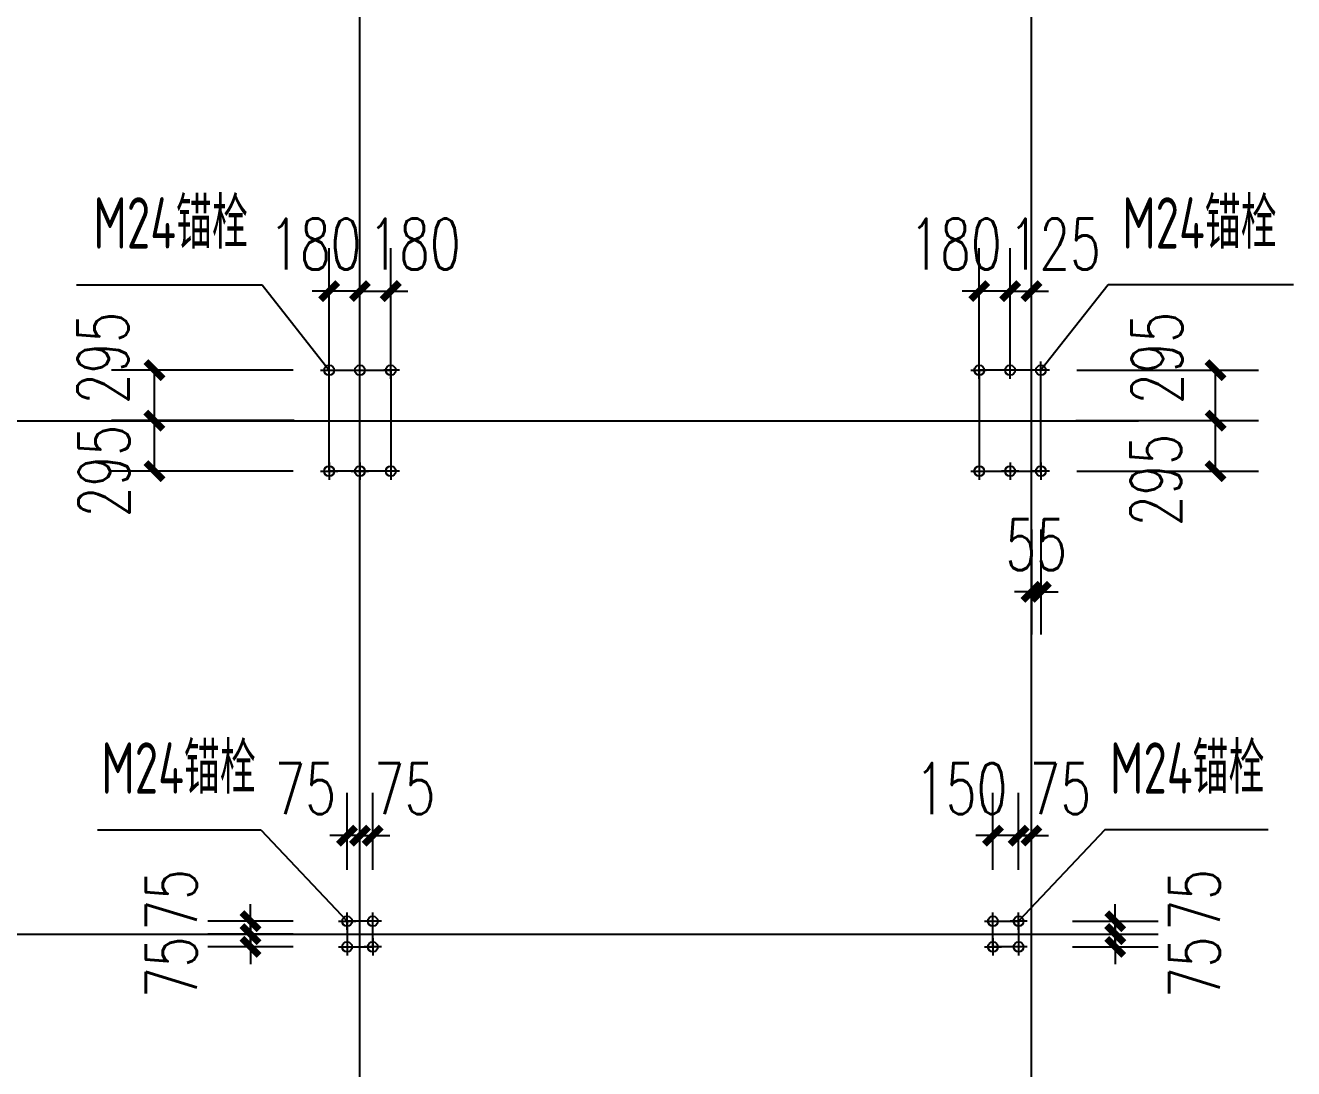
# Model space of a CAD drawing. Extents: x 180850 to 1400258, y 48356 to 327067.
# Drawn here: x 489020 to 503845, y 179339 to 191532 of the extents above; entities that cross this region are included whole.
import ezdxf
from ezdxf.enums import TextEntityAlignment as Align

# ---------------------------------------------------------------- set-up
doc = ezdxf.new("R2010")
doc.units = 0
doc.header["$LTSCALE"] = 1000
for name, color, linetype in [('AXIS', 3, 'Continuous'), ('DOTE', 1, 'Continuous'), ('TEXT', 7, 'Continuous')]:
    doc.layers.add(name, color=color, linetype=linetype)
doc.styles.add('_TCH_DIM_T3', font='SIMPLEX', dxfattribs={"width": 0.705882, "bigfont": 'GBCBIG'})
doc.styles.add('TSSD_Label', font='tssdeng.shx', dxfattribs={"width": 0.7, "bigfont": 'hztxt.shx'})
doc.dimstyles.new('TCH-200-2', dxfattribs={"dimtxt": 595, "dimasz": 200, "dimexe": 500, "dimexo": 600, "dimgap": 252.5, "dimtad": 1, "dimdec": 0, "dimlfac": 0.5, "dimzin": 0, "dimdsep": 46, "dimtxsty": '_TCH_DIM_T3', "dimblk": 'ARCHTICK', "dimcen": 0.09, "dimclrd": 124, "dimclre": 124, "dimclrt": 7, "dimazin": 2, "dimtfac": 1, "dimtdec": 0, "dimtix": 1, "dimtmove": 2, "dimatfit": 3, "dimfxl": 1, "dimtolj": 1, "dimtzin": 0, "dimarcsym": 0})

# ---------------------------------------------------------------- blocks, each defined once
blk = doc.blocks.new('_ArchTick')
at = {"color": 0, "linetype": 'ByBlock', "const_width": 0.4}
blk.add_lwpolyline([(-0.5, -0.5), (0.5, 0.5)], dxfattribs=at)
blk = doc.blocks.new('*D653')
at = {"color": 124, "linetype": 'ByBlock', "lineweight": -2, "transparency": 16777216}
for p, q in [((491652, 181062), (491652, 181262)), ((492151, 181062), (491152, 181062)), ((491652, 181062), (491652, 180912)), ((492151, 180912), (491152, 180912)), ((491652, 180912), (491652, 180712))]:
    blk.add_line(p, q, dxfattribs=at)
at = {"layer": 'Defpoints', "color": 0, "linetype": 'ByBlock', "transparency": 16777216}
for p in [(492751, 181062), (491652, 180912), (492751, 180912)]:
    blk.add_point(p, dxfattribs=at)
at = {"color": 124, "linetype": 'ByBlock', "lineweight": -2, "transparency": 16777216, "xscale": 200, "yscale": 200, "zscale": 200}
for p, rotation in [((491652, 181062), 270), ((491652, 180912), 90)]:
    blk.add_blockref('_ArchTick', p, dxfattribs=dict(at, rotation=rotation))
at = {"color": 7, "linetype": 'ByBlock', "transparency": 16777216, "insert": (490726, 181311), "char_height": 595, "attachment_point": 5, "rotation": 90, "style": '_TCH_DIM_T3'}
blk.add_mtext('\\A1;75', dxfattribs=at)
blk = doc.blocks.new('*D654')
at = {"color": 124, "linetype": 'ByBlock', "lineweight": -2, "transparency": 16777216}
for p, q in [((491652, 180912), (491652, 181112)), ((492151, 180912), (491152, 180912)), ((491652, 180762), (491652, 180912)), ((492151, 180762), (491152, 180762)), ((491652, 180762), (491652, 180562))]:
    blk.add_line(p, q, dxfattribs=at)
at = {"layer": 'Defpoints', "color": 0, "linetype": 'ByBlock', "transparency": 16777216}
for p in [(491652, 180912), (492751, 180912), (492751, 180762)]:
    blk.add_point(p, dxfattribs=at)
at = {"color": 124, "linetype": 'ByBlock', "lineweight": -2, "transparency": 16777216, "xscale": 200, "yscale": 200, "zscale": 200}
for p, rotation in [((491652, 180912), 270), ((491652, 180762), 90)]:
    blk.add_blockref('_ArchTick', p, dxfattribs=dict(at, rotation=rotation))
at = {"color": 7, "linetype": 'ByBlock', "transparency": 16777216, "insert": (490726, 180523), "char_height": 595, "attachment_point": 5, "rotation": 90, "style": '_TCH_DIM_T3'}
blk.add_mtext('\\A1;75', dxfattribs=at)
blk = doc.blocks.new('*D655')
at = {"color": 124, "linetype": 'ByBlock', "lineweight": -2, "transparency": 16777216}
for p, q in [((492781, 181662), (492781, 182562)), ((492931, 181662), (492931, 182562)), ((492781, 182062), (492581, 182062)), ((492931, 182062), (492781, 182062)), ((492931, 182062), (493131, 182062))]:
    blk.add_line(p, q, dxfattribs=at)
at = {"layer": 'Defpoints', "color": 0, "linetype": 'ByBlock', "transparency": 16777216}
for p in [(492781, 182062), (492781, 181062), (492931, 181062)]:
    blk.add_point(p, dxfattribs=at)
at = {"color": 124, "linetype": 'ByBlock', "lineweight": -2, "transparency": 16777216, "xscale": 200, "yscale": 200, "zscale": 200}
blk.add_blockref('_ArchTick', (492781, 182062), dxfattribs=at)
at = {"color": 124, "linetype": 'ByBlock', "lineweight": -2, "transparency": 16777216, "xscale": 200, "yscale": 200, "zscale": 200, "rotation": 180}
blk.add_blockref('_ArchTick', (492931, 182062), dxfattribs=at)
at = {"color": 7, "linetype": 'ByBlock', "transparency": 16777216, "insert": (492293, 182612), "char_height": 595, "attachment_point": 5, "style": '_TCH_DIM_T3'}
blk.add_mtext('\\A1;75', dxfattribs=at)
blk = doc.blocks.new('*D656')
at = {"color": 124, "linetype": 'ByBlock', "lineweight": -2, "transparency": 16777216}
for p, q in [((492931, 181662), (492931, 182562)), ((493081, 181662), (493081, 182562)), ((492931, 182062), (492731, 182062)), ((492931, 182062), (493081, 182062)), ((493081, 182062), (493281, 182062))]:
    blk.add_line(p, q, dxfattribs=at)
at = {"layer": 'Defpoints', "color": 0, "linetype": 'ByBlock', "transparency": 16777216}
for p in [(493081, 182062), (492931, 181062), (493081, 181062)]:
    blk.add_point(p, dxfattribs=at)
at = {"color": 124, "linetype": 'ByBlock', "lineweight": -2, "transparency": 16777216, "xscale": 200, "yscale": 200, "zscale": 200}
blk.add_blockref('_ArchTick', (492931, 182062), dxfattribs=at)
at = {"color": 124, "linetype": 'ByBlock', "lineweight": -2, "transparency": 16777216, "xscale": 200, "yscale": 200, "zscale": 200, "rotation": 180}
blk.add_blockref('_ArchTick', (493081, 182062), dxfattribs=at)
at = {"color": 7, "linetype": 'ByBlock', "transparency": 16777216, "insert": (493453, 182612), "char_height": 595, "attachment_point": 5, "style": '_TCH_DIM_T3'}
blk.add_mtext('\\A1;75', dxfattribs=at)
blk = doc.blocks.new('*D657')
at = {"color": 124, "linetype": 'ByBlock', "lineweight": -2, "transparency": 16777216}
for p, q in [((501760, 181062), (501760, 181262)), ((501261, 181062), (502260, 181062)), ((501760, 181062), (501760, 180912)), ((501261, 180912), (502260, 180912)), ((501760, 180912), (501760, 180712))]:
    blk.add_line(p, q, dxfattribs=at)
at = {"layer": 'Defpoints', "color": 0, "linetype": 'ByBlock', "transparency": 16777216}
for p in [(500661, 181062), (500661, 180912), (501760, 180912)]:
    blk.add_point(p, dxfattribs=at)
at = {"color": 124, "linetype": 'ByBlock', "lineweight": -2, "transparency": 16777216, "xscale": 200, "yscale": 200, "zscale": 200}
for p, rotation in [((501760, 181062), 270), ((501760, 180912), 90)]:
    blk.add_blockref('_ArchTick', p, dxfattribs=dict(at, rotation=rotation))
at = {"color": 7, "linetype": 'ByBlock', "transparency": 16777216, "insert": (502687, 181311), "char_height": 595, "attachment_point": 5, "rotation": 90, "style": '_TCH_DIM_T3'}
blk.add_mtext('\\A1;75', dxfattribs=at)
blk = doc.blocks.new('*D658')
at = {"color": 124, "linetype": 'ByBlock', "lineweight": -2, "transparency": 16777216}
for p, q in [((501760, 180912), (501760, 181112)), ((501261, 180912), (502260, 180912)), ((501760, 180762), (501760, 180912)), ((501261, 180762), (502260, 180762)), ((501760, 180762), (501760, 180562))]:
    blk.add_line(p, q, dxfattribs=at)
at = {"layer": 'Defpoints', "color": 0, "linetype": 'ByBlock', "transparency": 16777216}
for p in [(500661, 180912), (501760, 180912), (500661, 180762)]:
    blk.add_point(p, dxfattribs=at)
at = {"color": 124, "linetype": 'ByBlock', "lineweight": -2, "transparency": 16777216, "xscale": 200, "yscale": 200, "zscale": 200}
for p, rotation in [((501760, 180912), 270), ((501760, 180762), 90)]:
    blk.add_blockref('_ArchTick', p, dxfattribs=dict(at, rotation=rotation))
at = {"color": 7, "linetype": 'ByBlock', "transparency": 16777216, "insert": (502687, 180523), "char_height": 595, "attachment_point": 5, "rotation": 90, "style": '_TCH_DIM_T3'}
blk.add_mtext('\\A1;75', dxfattribs=at)
blk = doc.blocks.new('*D659')
at = {"color": 124, "linetype": 'ByBlock', "lineweight": -2, "transparency": 16777216}
for p, q in [((500631, 181662), (500631, 182562)), ((500781, 181662), (500781, 182562)), ((500631, 182062), (500431, 182062)), ((500781, 182062), (500631, 182062)), ((500781, 182062), (500981, 182062))]:
    blk.add_line(p, q, dxfattribs=at)
at = {"layer": 'Defpoints', "color": 0, "linetype": 'ByBlock', "transparency": 16777216}
for p in [(500631, 182062), (500631, 181062), (500781, 181062)]:
    blk.add_point(p, dxfattribs=at)
at = {"color": 124, "linetype": 'ByBlock', "lineweight": -2, "transparency": 16777216, "xscale": 200, "yscale": 200, "zscale": 200}
blk.add_blockref('_ArchTick', (500631, 182062), dxfattribs=at)
at = {"color": 124, "linetype": 'ByBlock', "lineweight": -2, "transparency": 16777216, "xscale": 200, "yscale": 200, "zscale": 200, "rotation": 180}
blk.add_blockref('_ArchTick', (500781, 182062), dxfattribs=at)
at = {"color": 7, "linetype": 'ByBlock', "transparency": 16777216, "insert": (501119, 182612), "char_height": 595, "attachment_point": 5, "style": '_TCH_DIM_T3'}
blk.add_mtext('\\A1;75', dxfattribs=at)
blk = doc.blocks.new('*D660')
at = {"color": 124, "linetype": 'ByBlock', "lineweight": -2, "transparency": 16777216}
for p, q in [((500331, 181662), (500331, 182562)), ((500631, 181662), (500631, 182562)), ((500331, 182062), (500131, 182062)), ((500631, 182062), (500331, 182062)), ((500631, 182062), (500831, 182062))]:
    blk.add_line(p, q, dxfattribs=at)
at = {"layer": 'Defpoints', "color": 0, "linetype": 'ByBlock', "transparency": 16777216}
for p in [(500331, 182062), (500331, 181062), (500631, 181062)]:
    blk.add_point(p, dxfattribs=at)
at = {"color": 124, "linetype": 'ByBlock', "lineweight": -2, "transparency": 16777216, "xscale": 200, "yscale": 200, "zscale": 200}
blk.add_blockref('_ArchTick', (500331, 182062), dxfattribs=at)
at = {"color": 124, "linetype": 'ByBlock', "lineweight": -2, "transparency": 16777216, "xscale": 200, "yscale": 200, "zscale": 200, "rotation": 180}
blk.add_blockref('_ArchTick', (500631, 182062), dxfattribs=at)
at = {"color": 7, "linetype": 'ByBlock', "transparency": 16777216, "insert": (499959, 182612), "char_height": 595, "attachment_point": 5, "style": '_TCH_DIM_T3'}
blk.add_mtext('\\A1;150', dxfattribs=at)
blk = doc.blocks.new('*D687')
at = {"color": 124, "linetype": 'ByBlock', "lineweight": -2, "transparency": 16777216}
for p, q in [((492151, 187502), (490029, 187502)), ((490529, 186912), (490529, 187502)), ((492161, 186912), (490029, 186912))]:
    blk.add_line(p, q, dxfattribs=at)
at = {"layer": 'Defpoints', "color": 0, "linetype": 'ByBlock', "transparency": 16777216}
for p in [(490529, 187502), (492751, 187502), (492761, 186912)]:
    blk.add_point(p, dxfattribs=at)
at = {"color": 124, "linetype": 'ByBlock', "lineweight": -2, "transparency": 16777216, "xscale": 200, "yscale": 200, "zscale": 200}
for p, rotation in [((490529, 187502), 90), ((490529, 186912), 270)]:
    blk.add_blockref('_ArchTick', p, dxfattribs=dict(at, rotation=rotation))
at = {"color": 7, "linetype": 'ByBlock', "transparency": 16777216, "insert": (489927, 187644), "char_height": 595, "attachment_point": 5, "rotation": 90, "style": '_TCH_DIM_T3'}
blk.add_mtext('\\A1;295', dxfattribs=at)
blk = doc.blocks.new('*D688')
at = {"color": 124, "linetype": 'ByBlock', "lineweight": -2, "transparency": 16777216}
for p, q in [((492151, 186912), (490029, 186912)), ((490529, 186322), (490529, 186912)), ((492151, 186322), (490029, 186322))]:
    blk.add_line(p, q, dxfattribs=at)
at = {"layer": 'Defpoints', "color": 0, "linetype": 'ByBlock', "transparency": 16777216}
for p in [(490529, 186912), (492751, 186912), (492751, 186322)]:
    blk.add_point(p, dxfattribs=at)
at = {"color": 124, "linetype": 'ByBlock', "lineweight": -2, "transparency": 16777216, "xscale": 200, "yscale": 200, "zscale": 200}
for p, rotation in [((490529, 186912), 90), ((490529, 186322), 270)]:
    blk.add_blockref('_ArchTick', p, dxfattribs=dict(at, rotation=rotation))
at = {"color": 7, "linetype": 'ByBlock', "transparency": 16777216, "insert": (489940, 186322), "char_height": 595, "attachment_point": 5, "rotation": 90, "style": '_TCH_DIM_T3'}
blk.add_mtext('\\A1;295', dxfattribs=at)
blk = doc.blocks.new('*D689')
at = {"color": 124, "linetype": 'ByBlock', "lineweight": -2, "transparency": 16777216}
for p, q in [((492931, 187602), (492931, 188926)), ((493291, 187602), (493291, 188926)), ((492931, 188426), (492731, 188426)), ((492931, 188426), (493291, 188426)), ((493291, 188426), (493491, 188426))]:
    blk.add_line(p, q, dxfattribs=at)
at = {"layer": 'Defpoints', "color": 0, "linetype": 'ByBlock', "transparency": 16777216}
for p in [(493291, 188426), (492931, 187002), (493291, 187002)]:
    blk.add_point(p, dxfattribs=at)
at = {"color": 124, "linetype": 'ByBlock', "lineweight": -2, "transparency": 16777216, "xscale": 200, "yscale": 200, "zscale": 200}
blk.add_blockref('_ArchTick', (492931, 188426), dxfattribs=at)
at = {"color": 124, "linetype": 'ByBlock', "lineweight": -2, "transparency": 16777216, "xscale": 200, "yscale": 200, "zscale": 200, "rotation": 180}
blk.add_blockref('_ArchTick', (493291, 188426), dxfattribs=at)
at = {"color": 7, "linetype": 'ByBlock', "transparency": 16777216, "insert": (493569, 188976), "char_height": 595, "attachment_point": 5, "style": '_TCH_DIM_T3'}
blk.add_mtext('\\A1;180', dxfattribs=at)
blk = doc.blocks.new('*D690')
at = {"color": 124, "linetype": 'ByBlock', "lineweight": -2, "transparency": 16777216}
for p, q in [((492571, 187602), (492571, 188926)), ((492931, 187602), (492931, 188926)), ((492571, 188426), (492371, 188426)), ((492931, 188426), (492571, 188426)), ((492931, 188426), (493131, 188426))]:
    blk.add_line(p, q, dxfattribs=at)
at = {"layer": 'Defpoints', "color": 0, "linetype": 'ByBlock', "transparency": 16777216}
for p in [(492571, 188426), (492571, 187002), (492931, 187002)]:
    blk.add_point(p, dxfattribs=at)
at = {"color": 124, "linetype": 'ByBlock', "lineweight": -2, "transparency": 16777216, "xscale": 200, "yscale": 200, "zscale": 200}
blk.add_blockref('_ArchTick', (492571, 188426), dxfattribs=at)
at = {"color": 124, "linetype": 'ByBlock', "lineweight": -2, "transparency": 16777216, "xscale": 200, "yscale": 200, "zscale": 200, "rotation": 180}
blk.add_blockref('_ArchTick', (492931, 188426), dxfattribs=at)
at = {"color": 7, "linetype": 'ByBlock', "transparency": 16777216, "insert": (492409, 188976), "char_height": 595, "attachment_point": 5, "style": '_TCH_DIM_T3'}
blk.add_mtext('\\A1;180', dxfattribs=at)
blk = doc.blocks.new('*D683')
at = {"color": 124, "linetype": 'ByBlock', "lineweight": -2, "transparency": 16777216}
for p, q in [((501311, 187502), (503433, 187502)), ((502933, 186912), (502933, 187502)), ((501301, 186912), (503433, 186912))]:
    blk.add_line(p, q, dxfattribs=at)
at = {"layer": 'Defpoints', "color": 0, "linetype": 'ByBlock', "transparency": 16777216}
for p in [(500711, 187502), (502933, 187502), (500701, 186912)]:
    blk.add_point(p, dxfattribs=at)
at = {"color": 124, "linetype": 'ByBlock', "lineweight": -2, "transparency": 16777216, "xscale": 200, "yscale": 200, "zscale": 200}
for p, rotation in [((502933, 187502), 90), ((502933, 186912), 270)]:
    blk.add_blockref('_ArchTick', p, dxfattribs=dict(at, rotation=rotation))
at = {"color": 7, "linetype": 'ByBlock', "transparency": 16777216, "insert": (502248, 187644), "char_height": 595, "attachment_point": 5, "rotation": 90, "style": '_TCH_DIM_T3'}
blk.add_mtext('\\A1;295', dxfattribs=at)
blk = doc.blocks.new('*D684')
at = {"color": 124, "linetype": 'ByBlock', "lineweight": -2, "transparency": 16777216}
for p, q in [((501311, 186912), (503433, 186912)), ((502933, 186322), (502933, 186912)), ((501311, 186322), (503433, 186322))]:
    blk.add_line(p, q, dxfattribs=at)
at = {"layer": 'Defpoints', "color": 0, "linetype": 'ByBlock', "transparency": 16777216}
for p in [(500711, 186912), (502933, 186912), (500711, 186322)]:
    blk.add_point(p, dxfattribs=at)
at = {"color": 124, "linetype": 'ByBlock', "lineweight": -2, "transparency": 16777216, "xscale": 200, "yscale": 200, "zscale": 200}
for p, rotation in [((502933, 186912), 90), ((502933, 186322), 270)]:
    blk.add_blockref('_ArchTick', p, dxfattribs=dict(at, rotation=rotation))
at = {"color": 7, "linetype": 'ByBlock', "transparency": 16777216, "insert": (502234, 186218), "char_height": 595, "attachment_point": 5, "rotation": 90, "style": '_TCH_DIM_T3'}
blk.add_mtext('\\A1;295', dxfattribs=at)
blk = doc.blocks.new('*D685')
at = {"color": 124, "linetype": 'ByBlock', "lineweight": -2, "transparency": 16777216}
for p, q in [((500171, 187602), (500171, 188926)), ((500531, 187602), (500531, 188926)), ((500171, 188426), (499971, 188426)), ((500531, 188426), (500171, 188426)), ((500531, 188426), (500731, 188426))]:
    blk.add_line(p, q, dxfattribs=at)
at = {"layer": 'Defpoints', "color": 0, "linetype": 'ByBlock', "transparency": 16777216}
for p in [(500171, 188426), (500171, 187002), (500531, 187002)]:
    blk.add_point(p, dxfattribs=at)
at = {"color": 124, "linetype": 'ByBlock', "lineweight": -2, "transparency": 16777216, "xscale": 200, "yscale": 200, "zscale": 200}
blk.add_blockref('_ArchTick', (500171, 188426), dxfattribs=at)
at = {"color": 124, "linetype": 'ByBlock', "lineweight": -2, "transparency": 16777216, "xscale": 200, "yscale": 200, "zscale": 200, "rotation": 180}
blk.add_blockref('_ArchTick', (500531, 188426), dxfattribs=at)
at = {"color": 7, "linetype": 'ByBlock', "transparency": 16777216, "insert": (499893, 188976), "char_height": 595, "attachment_point": 5, "style": '_TCH_DIM_T3'}
blk.add_mtext('\\A1;180', dxfattribs=at)
blk = doc.blocks.new('*D686')
at = {"color": 124, "linetype": 'ByBlock', "lineweight": -2, "transparency": 16777216}
for p, q in [((500531, 187602), (500531, 188926)), ((500781, 187602), (500781, 188926)), ((500531, 188426), (500331, 188426)), ((500531, 188426), (500781, 188426)), ((500781, 188426), (500981, 188426))]:
    blk.add_line(p, q, dxfattribs=at)
at = {"layer": 'Defpoints', "color": 0, "linetype": 'ByBlock', "transparency": 16777216}
for p in [(500781, 188426), (500531, 187002), (500781, 187002)]:
    blk.add_point(p, dxfattribs=at)
at = {"color": 124, "linetype": 'ByBlock', "lineweight": -2, "transparency": 16777216, "xscale": 200, "yscale": 200, "zscale": 200}
blk.add_blockref('_ArchTick', (500531, 188426), dxfattribs=at)
at = {"color": 124, "linetype": 'ByBlock', "lineweight": -2, "transparency": 16777216, "xscale": 200, "yscale": 200, "zscale": 200, "rotation": 180}
blk.add_blockref('_ArchTick', (500781, 188426), dxfattribs=at)
at = {"color": 7, "linetype": 'ByBlock', "transparency": 16777216, "insert": (501053, 188976), "char_height": 595, "attachment_point": 5, "style": '_TCH_DIM_T3'}
blk.add_mtext('\\A1;125', dxfattribs=at)
blk = doc.blocks.new('*D691')
at = {"color": 124, "linetype": 'ByBlock', "lineweight": -2, "transparency": 16777216}
for p, q in [((500781, 185639), (500781, 184412)), ((500891, 185639), (500891, 184412)), ((500781, 184912), (500581, 184912)), ((500781, 184912), (500891, 184912)), ((500891, 184912), (501091, 184912))]:
    blk.add_line(p, q, dxfattribs=at)
at = {"layer": 'Defpoints', "color": 0, "linetype": 'ByBlock', "transparency": 16777216}
for p in [(500781, 186239), (500891, 186239), (500891, 184912)]:
    blk.add_point(p, dxfattribs=at)
at = {"color": 124, "linetype": 'ByBlock', "lineweight": -2, "transparency": 16777216, "xscale": 200, "yscale": 200, "zscale": 200}
blk.add_blockref('_ArchTick', (500781, 184912), dxfattribs=at)
at = {"color": 124, "linetype": 'ByBlock', "lineweight": -2, "transparency": 16777216, "xscale": 200, "yscale": 200, "zscale": 200, "rotation": 180}
blk.add_blockref('_ArchTick', (500891, 184912), dxfattribs=at)
at = {"color": 7, "linetype": 'ByBlock', "transparency": 16777216, "insert": (500836, 185462), "char_height": 595, "attachment_point": 5, "style": '_TCH_DIM_T3'}
blk.add_mtext('\\A1;55', dxfattribs=at)

msp = doc.modelspace()

# ---------------------------------------------------------------- linework, layer by layer
for centre in [(492571.08, 187501.63), (492931.08, 187501.63), (493291.08, 187501.63), (500171.08, 187501.63), (500531.08, 187501.63), (500891.08, 187501.63), (492571.08, 186321.63), (492931.08, 186321.63), (493291.08, 186321.63), (500171.08, 186321.63), (500531.08, 186321.63), (500891.08, 186321.63), (492781.08, 181061.63), (493081.08, 181061.63), (500331.08, 181061.63), (500631.08, 181061.63), (492781.08, 180761.63), (493081.08, 180761.63), (500331.08, 180761.63), (500631.08, 180761.63)]:
    msp.add_circle(centre, 58.52)
at = {"layer": 'AXIS'}
for p, q in [((489616.79, 188500.55), (491786.68, 188500.55)), ((491786.68, 188500.55), (492571.08, 187501.63)), ((501675.47, 188500.55), (500891.08, 187501.63)), ((503845.36, 188500.55), (501675.47, 188500.55)), ((492571.08, 187400.96), (492571.08, 187602.3)), ((492931.08, 187400.96), (492931.08, 187602.3)), ((493291.08, 187400.96), (493291.08, 187602.3)), ((500171.08, 187400.96), (500171.08, 187602.3)), ((500531.08, 187400.96), (500531.08, 187602.3)), ((500891.08, 187400.96), (500891.08, 187602.3)), ((492470.41, 187501.63), (492671.75, 187501.63)), ((492830.41, 187501.63), (493031.75, 187501.63)), ((493391.75, 187501.63), (493210.41, 187501.63)), ((500070.41, 187501.63), (500251.75, 187501.63)), ((500631.75, 187501.63), (500430.41, 187501.63)), ((500991.75, 187501.63), (500790.41, 187501.63)), ((492571.08, 186422.3), (492571.08, 186220.96)), ((492931.08, 186422.3), (492931.08, 186220.96)), ((493291.08, 186422.3), (493291.08, 186220.96)), ((500171.08, 186422.3), (500171.08, 186220.96)), ((500531.08, 186422.3), (500531.08, 186220.96)), ((500891.08, 186422.3), (500891.08, 186220.96)), ((492470.41, 186321.63), (492671.75, 186321.63)), ((492830.41, 186321.63), (493031.75, 186321.63)), ((493391.75, 186321.63), (493210.41, 186321.63)), ((500070.41, 186321.63), (500251.75, 186321.63)), ((500631.75, 186321.63), (500430.41, 186321.63)), ((500991.75, 186321.63), (500790.41, 186321.63)), ((489863.52, 182130.58), (491774.08, 182130.58)), ((491774.08, 182130.58), (492781.08, 181061.63)), ((501638.07, 182130.58), (500631.08, 181061.63)), ((503548.64, 182130.58), (501638.07, 182130.58)), ((492680.41, 181061.63), (492881.75, 181061.63)), ((492781.08, 180960.96), (492781.08, 181162.3)), ((493181.75, 181061.63), (492980.41, 181061.63)), ((493081.08, 180960.96), (493081.08, 181162.3)), ((500230.41, 181061.63), (500431.75, 181061.63)), ((500331.08, 180960.96), (500331.08, 181162.3)), ((500731.75, 181061.63), (500530.41, 181061.63)), ((500631.08, 180960.96), (500631.08, 181162.3)), ((492680.41, 180761.63), (492881.75, 180761.63)), ((492781.08, 180862.3), (492781.08, 180660.96)), ((493181.75, 180761.63), (492980.41, 180761.63)), ((493081.08, 180862.3), (493081.08, 180660.96)), ((500230.41, 180761.63), (500431.75, 180761.63)), ((500331.08, 180862.3), (500331.08, 180660.96)), ((500731.75, 180761.63), (500530.41, 180761.63)), ((500631.08, 180862.3), (500631.08, 180660.96))]:
    msp.add_line(p, q, dxfattribs=at)
at = {"layer": 'DOTE'}
for p, q in [((492931.08, 168036.63), (492931.08, 205786.63)), ((500781.08, 168036.63), (500781.08, 205786.63)), ((450156.08, 186911.63), (502031.08, 186911.63)), ((450156.08, 180911.63), (502031.08, 180911.63))]:
    msp.add_line(p, q, dxfattribs=at)
for points in [[(492571.08, 187501.63), (493291.08, 187501.63), (493291.08, 186321.63), (492571.08, 186321.63)], [(500891.08, 187501.63), (500171.08, 187501.63), (500171.08, 186321.63), (500891.08, 186321.63)], [(493081.08, 181061.63), (492781.08, 181061.63), (492781.08, 180761.63), (493081.08, 180761.63)], [(500331.08, 181061.63), (500631.08, 181061.63), (500631.08, 180761.63), (500331.08, 180761.63)]]:
    msp.add_lwpolyline(points, close=True, dxfattribs=at)

# ---------------------------------------------------------------- texts
at = {"layer": 'TEXT', "style": 'TSSD_Label', "width": 0.7}
msp.add_text('M24锚栓', height=600, rotation=360, dxfattribs=at).set_placement((490718.31, 188742.82), align=Align.BOTTOM_CENTER)
for p in [(502743.85, 188742.82), (490810.67, 182372.85), (502601.49, 182372.85)]:
    msp.add_text('M24锚栓', height=600, dxfattribs=at).set_placement(p, align=Align.BOTTOM_CENTER)

# ---------------------------------------------------------------- dimensions: what is measured, and where the dimension line sits
at = {"linetype": 'ByBlock'}
for base, p1, p2, angle, picture, middle in [((492571.08, 188425.67), (492931.08, 187001.63), (492571.08, 187001.63), 180, '*D690', (492409.41, 188975.67)), ((500171.08, 188425.67), (500531.08, 187001.63), (500171.08, 187001.63), 180, '*D685', (499892.87, 188975.67)), ((490528.94, 187501.63), (492761.08, 186911.63), (492751.08, 187501.63), 90, '*D687', (489926.59, 187644.15)), ((502933.22, 187501.63), (500701.08, 186911.63), (500711.08, 187501.63), 90, '*D683', (502247.86, 187644.15)), ((490528.94, 186911.63), (492751.08, 186321.63), (492751.08, 186911.63), 270, '*D688', (489939.64, 186321.63)), ((502933.22, 186911.63), (500711.08, 186321.63), (500711.08, 186911.63), 270, '*D684', (502233.73, 186217.52)), ((492781.08, 182061.85), (492931.08, 181061.63), (492781.08, 181061.63), 180, '*D655', (492292.87, 182611.85)), ((500331.08, 182061.85), (500631.08, 181061.63), (500331.08, 181061.63), 180, '*D660', (499959.41, 182611.85)), ((491651.89, 180911.63), (492751.08, 181061.63), (492751.08, 180911.63), 90, '*D653', (490725.54, 181310.63)), ((501760.26, 180911.63), (500661.08, 181061.63), (500661.08, 180911.63), 90, '*D657', (502686.61, 181310.63)), ((491651.89, 180911.63), (492751.08, 180761.63), (492751.08, 180911.63), 270, '*D654', (490725.54, 180522.94)), ((501760.26, 180911.63), (500661.08, 180761.63), (500661.08, 180911.63), 270, '*D658', (502686.61, 180522.94))]:
    dim = msp.add_linear_dim(base=base, p1=p1, p2=p2, angle=angle, dimstyle='TCH-200-2', dxfattribs=at)
    dim.commit()
    dim.dimension.update_dxf_attribs({"geometry": picture, "text_midpoint": middle, "dimtype": 160})
for base, p1, p2, picture, middle in [((493291.08, 188425.67), (492931.08, 187001.63), (493291.08, 187001.63), '*D689', (493569.28, 188975.67)), ((500781.08, 188425.67), (500531.08, 187001.63), (500781.08, 187001.63), '*D686', (501052.74, 188975.67)), ((493081.08, 182061.85), (492931.08, 181061.63), (493081.08, 181061.63), '*D656', (493452.74, 182611.85)), ((500631.08, 182061.85), (500781.08, 181061.63), (500631.08, 181061.63), '*D659', (501119.28, 182611.85))]:
    dim = msp.add_linear_dim(base=base, p1=p1, p2=p2, dimstyle='TCH-200-2', dxfattribs=at)
    dim.commit()
    dim.dimension.update_dxf_attribs({"geometry": picture, "text_midpoint": middle, "dimtype": 160})
dim = msp.add_linear_dim(base=(500891.08, 184911.62), p1=(500781.08, 186238.54), p2=(500891.08, 186238.54), dimstyle='TCH-200-2', dxfattribs=at)
dim.commit()
dim.dimension.update_dxf_attribs({"geometry": '*D691', "text_midpoint": (500836.08, 185461.62)})

doc.saveas('drawing.dxf')
